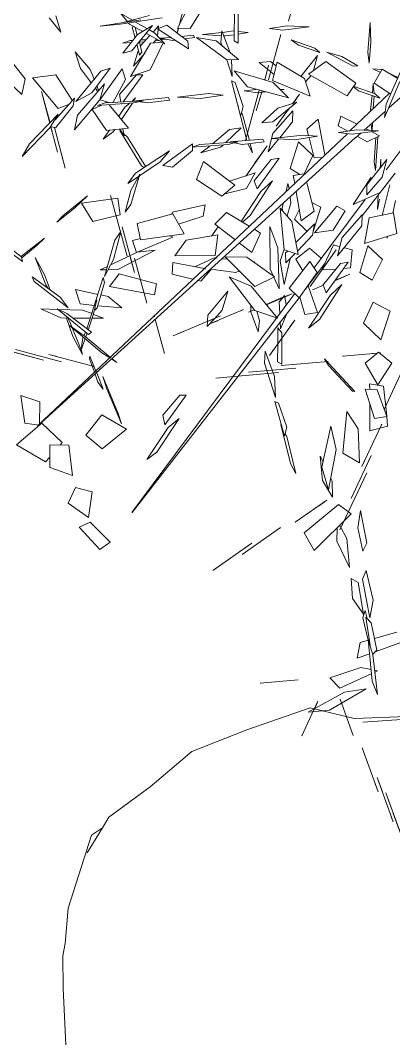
# Model space of a CAD drawing. Header units: metres. Extents: x 42 to 199, y -121 to 268.
# Drawn here: x 131.294 to 131.7, y -60.235 to -59.126 of the extents above; entities that cross this region are included whole.
import ezdxf

# ---------------------------------------------------------------- set-up
doc = ezdxf.new("R2010")
doc.units = ezdxf.units.M
doc.header["$LTSCALE"] = 0.3
doc.layers.get('0').update_dxf_attribs({"color": 8})
doc.layers.add('A-ELEVATION 4', color=8, linetype='Continuous')
doc.layers.add('A-LANDSCAPE', color=8, linetype='Continuous', lineweight=5)
doc.layers.add('DA HOUSE ARCH LAYOUT', color=8, linetype='Continuous', lineweight=9)

# ---------------------------------------------------------------- blocks, each defined once
blk = doc.blocks.new('zw$13A4')
at = {"layer": 'A-ELEVATION 4', "lineweight": 0, "transparency": 33554508}
for p, q in [((-6.4242, 5.6811), (-6.4932, 5.6572)), ((-6.3767, 5.6694), (-6.4242, 5.6811)), ((-6.3008, 5.6723), (-6.3767, 5.6694)), ((-6.2532, 5.6733), (-6.367, 5.6655)), ((-6.4932, 5.6572), (-6.5531, 5.6338)), ((-6.5531, 5.6338), (-6.5982, 5.5952)), ((-6.6433, 5.5622), (-6.5982, 5.5952)), ((-6.6503, 5.5506), (-6.6433, 5.5622)), ((-6.6668, 5.5234), (-6.6503, 5.5506)), ((-6.6503, 5.5506), (-6.662, 5.5426)), ((-6.6875, 5.4633), (-6.662, 5.5426)), ((-6.6908, 5.4247), (-6.6875, 5.4633)), ((-6.6933, 5.4114), (-6.6908, 5.4247)), ((-6.6933, 5.4114), (-6.6929, 5.3757)), ((-6.6929, 5.3757), (-6.69, 5.3146))]:
    blk.add_line(p, q, dxfattribs=at)
blk = doc.blocks.new('02PTRX29')
at = {"color": 8, "linetype": 'Continuous', "transparency": 33554572}
for p, q in [((0.14175, -0.04617), (0.13682, -0.02783)), ((0.16851, -0.03934), (0.1687, -0.05592)), ((0.19033, -0.04972), (0.18236, -0.03669)), ((0.19109, -0.03909), (0.19659, -0.04959)), ((0.19318, -0.03808), (0.19583, -0.04833)), ((0.16661, -0.05705), (0.16661, -0.04162)), ((0.22487, -0.04757), (0.20418, -0.0444)), ((0.22278, -0.04655), (0.21044, -0.04327)), ((0.22449, -0.04238), (0.21803, -0.04617)), ((0.22449, -0.04238), (0.22107, -0.04655)), ((0.25656, -0.04352), (0.25409, -0.05161)), ((0.25409, -0.05161), (0.25997, -0.0444)), ((0.10152, -0.04681), (0.10114, -0.05655)), ((0.10266, -0.06136), (0.10152, -0.04681)), ((0.13169, -0.04896), (0.14251, -0.04845)), ((0.1446, -0.0506), (0.13169, -0.04896)), ((0.14175, -0.04605), (0.14175, -0.04617)), ((0.14251, -0.04845), (0.15124, -0.04972)), ((0.15124, -0.04972), (0.1446, -0.0506)), ((0.19659, -0.04959), (0.19033, -0.04972)), ((0.20646, -0.04997), (0.19109, -0.05984)), ((0.19147, -0.05604), (0.2019, -0.04807)), ((0.19678, -0.05199), (0.19602, -0.04972)), ((0.19621, -0.04972), (0.19678, -0.05199)), ((0.20646, -0.04997), (0.2019, -0.04807)), ((0.20855, -0.05149), (0.20589, -0.04845)), ((0.20589, -0.04845), (0.20589, -0.04984)), ((0.20589, -0.04984), (0.20608, -0.05022)), ((0.20608, -0.05022), (0.20646, -0.05339)), ((0.20893, -0.04833), (0.21633, -0.05263)), ((0.21917, -0.06085), (0.20893, -0.04833)), ((0.21728, -0.04655), (0.21139, -0.04984)), ((0.21367, -0.05124), (0.22031, -0.04757)), ((0.21462, -0.04554), (0.23473, -0.04858)), ((0.21746, -0.04921), (0.21652, -0.05301)), ((0.21746, -0.0544), (0.21898, -0.04908)), ((0.21898, -0.04908), (0.21803, -0.04883)), ((0.22031, -0.04757), (0.22069, -0.04706)), ((0.23473, -0.04858), (0.22487, -0.04757)), ((0.12885, -0.05946), (0.14042, -0.05528)), ((0.14042, -0.05528), (0.13682, -0.05794)), ((0.15162, -0.07514), (0.14555, -0.05275)), ((0.14555, -0.05275), (0.14574, -0.05326)), ((0.16168, -0.05174), (0.16661, -0.05124)), ((0.16661, -0.0525), (0.16168, -0.05174)), ((0.16889, -0.05098), (0.16851, -0.05111)), ((0.16851, -0.05288), (0.17287, -0.05339)), ((0.17439, -0.05174), (0.16889, -0.05098)), ((0.17477, -0.05086), (0.17078, -0.06123)), ((0.18729, -0.05414), (0.1723, -0.06515)), ((0.17287, -0.05339), (0.17382, -0.05339)), ((0.17477, -0.05174), (0.17439, -0.05174)), ((0.17515, -0.05667), (0.17477, -0.05086)), ((0.18426, -0.05275), (0.17477, -0.05174)), ((0.17477, -0.05339), (0.18426, -0.05275)), ((0.17743, -0.05579), (0.18729, -0.05414)), ((0.18824, -0.05427), (0.18862, -0.05301)), ((0.18824, -0.05427), (0.19299, -0.0549)), ((0.19469, -0.05364), (0.18862, -0.05301)), ((0.20494, -0.05452), (0.19906, -0.05566)), ((0.20001, -0.05414), (0.20494, -0.05452)), ((0.20456, -0.05541), (0.20266, -0.05503)), ((0.20779, -0.05199), (0.20285, -0.05731)), ((0.20513, -0.0549), (0.20399, -0.05478)), ((0.20418, -0.05655), (0.21196, -0.05225)), ((0.20703, -0.05503), (0.20855, -0.05693)), ((0.21044, -0.05048), (0.20779, -0.05199)), ((0.215, -0.05845), (0.21025, -0.05326)), ((0.21462, -0.05541), (0.21196, -0.05528)), ((0.21633, -0.05263), (0.22354, -0.06199)), ((0.10209, -0.0668), (0.10114, -0.05655)), ((0.13682, -0.05794), (0.12638, -0.06161)), ((0.12638, -0.06161), (0.12885, -0.05946)), ((0.16642, -0.06502), (0.17743, -0.05579)), ((0.1687, -0.05592), (0.16661, -0.05705)), ((0.17458, -0.05819), (0.17515, -0.05667)), ((0.19109, -0.05984), (0.19147, -0.05604)), ((0.19906, -0.05566), (0.19773, -0.05554)), ((0.20285, -0.05731), (0.20361, -0.05693)), ((0.21006, -0.07021), (0.20342, -0.05642)), ((0.20987, -0.05693), (0.20342, -0.05642)), ((0.20589, -0.05566), (0.2057, -0.05566)), ((0.20779, -0.05592), (0.20589, -0.05566)), ((0.21974, -0.0735), (0.20987, -0.05693)), ((0.21538, -0.05642), (0.21291, -0.0563)), ((0.21538, -0.05655), (0.21424, -0.06136)), ((0.21538, -0.06287), (0.21652, -0.05794)), ((0.21993, -0.05566), (0.2186, -0.05566)), ((0.22373, -0.05693), (0.21936, -0.05667)), ((0.21993, -0.05566), (0.22373, -0.05693)), ((0.10209, -0.0668), (0.10266, -0.06136)), ((0.10759, -0.06819), (0.11556, -0.06363)), ((0.12296, -0.06148), (0.10987, -0.06831)), ((0.11556, -0.06363), (0.12296, -0.06148)), ((0.12942, -0.07046), (0.12752, -0.06313)), ((0.12752, -0.06313), (0.13568, -0.0735)), ((0.1723, -0.06515), (0.16642, -0.06502)), ((0.16965, -0.0735), (0.1723, -0.06515)), ((0.17002, -0.06515), (0.16965, -0.0735)), ((0.21822, -0.06831), (0.21253, -0.06174)), ((0.21538, -0.06287), (0.21424, -0.06136)), ((0.21822, -0.06831), (0.21595, -0.06072)), ((0.21917, -0.06085), (0.22354, -0.06199)), ((0.24707, -0.06123), (0.23967, -0.06996)), ((0.24441, -0.06945), (0.24707, -0.06123)), ((0.27174, -0.07464), (0.28047, -0.06351)), ((0.09355, -0.08704), (0.08539, -0.06844)), ((0.08786, -0.07439), (0.09564, -0.06983)), ((0.09564, -0.06983), (0.09962, -0.07666)), ((0.09583, -0.06996), (0.09564, -0.07008)), ((0.10019, -0.06971), (0.09583, -0.06996)), ((0.0964, -0.07148), (0.10019, -0.06971)), ((0.10987, -0.06831), (0.10759, -0.06819)), ((0.10854, -0.07679), (0.12334, -0.06604)), ((0.12334, -0.06604), (0.13188, -0.07224)), ((0.13397, -0.07451), (0.14744, -0.06629)), ((0.14744, -0.06629), (0.14972, -0.0754)), ((0.14782, -0.06819), (0.15067, -0.06604)), ((0.15636, -0.06654), (0.14896, -0.07249)), ((0.15067, -0.06604), (0.15636, -0.06654)), ((0.15352, -0.07527), (0.15162, -0.06793)), ((0.21006, -0.07021), (0.21974, -0.0735)), ((0.22221, -0.07489), (0.22392, -0.06971)), ((0.22392, -0.06971), (0.23473, -0.08476)), ((0.23891, -0.08147), (0.2298, -0.06933)), ((0.2298, -0.06933), (0.23435, -0.07084)), ((0.23967, -0.06996), (0.23758, -0.07502)), ((0.2391, -0.07666), (0.24441, -0.06945)), ((0.2873, -0.06958), (0.27344, -0.08236)), ((0.08767, -0.07401), (0.0926, -0.0716)), ((0.13188, -0.07224), (0.11291, -0.08299)), ((0.13055, -0.07299), (0.1334, -0.07616)), ((0.13112, -0.08311), (0.13397, -0.07451)), ((0.14972, -0.0754), (0.13112, -0.08311)), ((0.14934, -0.07641), (0.1687, -0.07059)), ((0.15352, -0.07477), (0.15352, -0.07514)), ((0.1687, -0.07059), (0.16206, -0.07856)), ((0.22335, -0.08602), (0.21367, -0.07261)), ((0.21367, -0.07261), (0.2169, -0.07261)), ((0.22525, -0.08236), (0.2169, -0.07261)), ((0.22221, -0.07489), (0.22847, -0.0864)), ((0.23435, -0.07084), (0.24669, -0.08577)), ((0.2484, -0.08539), (0.25656, -0.07261)), ((0.26813, -0.07413), (0.25542, -0.08931)), ((0.25656, -0.07261), (0.26813, -0.07413)), ((0.27344, -0.08236), (0.27174, -0.07464)), ((0.08691, -0.0759), (0.0945, -0.09374)), ((0.09962, -0.07666), (0.09127, -0.08223)), ((0.09678, -0.08413), (0.10721, -0.08046)), ((0.10949, -0.07831), (0.09905, -0.08198)), ((0.09962, -0.08185), (0.1, -0.07692)), ((0.1, -0.07692), (0.10038, -0.0816)), ((0.10721, -0.08046), (0.10968, -0.07856)), ((0.11291, -0.08299), (0.10854, -0.07679)), ((0.14175, -0.084), (0.14934, -0.07641)), ((0.16206, -0.07856), (0.14175, -0.084)), ((0.14555, -0.08008), (0.14403, -0.07983)), ((0.14403, -0.07983), (0.14593, -0.07983)), ((0.163, -0.10513), (0.15636, -0.08021)), ((0.16376, -0.08058), (0.15769, -0.07983)), ((0.16243, -0.10513), (0.17002, -0.07552)), ((0.16414, -0.08818), (0.16813, -0.07641)), ((0.16813, -0.07641), (0.17002, -0.07552)), ((0.24593, -0.09248), (0.23265, -0.07704)), ((0.23265, -0.07704), (0.23492, -0.08489)), ((0.23625, -0.07818), (0.23549, -0.08046)), ((0.23587, -0.08096), (0.23701, -0.07919)), ((0.09241, -0.08906), (0.0852, -0.08261)), ((0.09203, -0.08172), (0.11158, -0.10032)), ((0.09905, -0.08198), (0.09678, -0.08413)), ((0.1, -0.08931), (0.09962, -0.08324)), ((0.10057, -0.08286), (0.10133, -0.08995)), ((0.13644, -0.0821), (0.13985, -0.08691)), ((0.13966, -0.08691), (0.13644, -0.0821)), ((0.1372, -0.08058), (0.13739, -0.08058)), ((0.13739, -0.08058), (0.13739, -0.08058)), ((0.15693, -0.08147), (0.15295, -0.08109)), ((0.15484, -0.08058), (0.15769, -0.09045)), ((0.15693, -0.08147), (0.16376, -0.08058)), ((0.17401, -0.08261), (0.18122, -0.08185)), ((0.18521, -0.08425), (0.17401, -0.08261)), ((0.19659, -0.08362), (0.18122, -0.08185)), ((0.18521, -0.08425), (0.19659, -0.08362)), ((0.20096, -0.08387), (0.20058, -0.08514)), ((0.21139, -0.08653), (0.20058, -0.08514)), ((0.20096, -0.08387), (0.21728, -0.08539)), ((0.21822, -0.08653), (0.21329, -0.08539)), ((0.21329, -0.08539), (0.23227, -0.08653)), ((0.21728, -0.08539), (0.21633, -0.08565)), ((0.21822, -0.08577), (0.21728, -0.084)), ((0.21728, -0.084), (0.21917, -0.08577)), ((0.22449, -0.08615), (0.22525, -0.08236)), ((0.22999, -0.0864), (0.23473, -0.08489)), ((0.23473, -0.08489), (0.23492, -0.08489)), ((0.23492, -0.08489), (0.24745, -0.09981)), ((0.24669, -0.08577), (0.23891, -0.08147)), ((0.24745, -0.08413), (0.25694, -0.09488)), ((0.24802, -0.08792), (0.24745, -0.08413)), ((0.2594, -0.0964), (0.26377, -0.08084)), ((0.26377, -0.08084), (0.25959, -0.09652)), ((0.0945, -0.09374), (0.09355, -0.08704)), ((0.10456, -0.10007), (0.09393, -0.09058)), ((0.10114, -0.09045), (0.10133, -0.08995)), ((0.13777, -0.08615), (0.14706, -0.08906)), ((0.14953, -0.09589), (0.13777, -0.08615)), ((0.13985, -0.08691), (0.13966, -0.08691)), ((0.13966, -0.09045), (0.14953, -0.10158)), ((0.13985, -0.09577), (0.13966, -0.09045)), ((0.14308, -0.09134), (0.14156, -0.08944)), ((0.14175, -0.08969), (0.14365, -0.09197)), ((0.14706, -0.08906), (0.15503, -0.09627)), ((0.16528, -0.0926), (0.16414, -0.08818)), ((0.16699, -0.08704), (0.16642, -0.08805)), ((0.215, -0.0859), (0.21139, -0.08653)), ((0.21822, -0.08653), (0.23606, -0.0878)), ((0.21879, -0.08666), (0.2243, -0.09475)), ((0.22259, -0.08855), (0.22031, -0.08678)), ((0.23037, -0.08742), (0.22069, -0.09893)), ((0.22562, -0.09311), (0.22259, -0.08855)), ((0.2243, -0.08716), (0.22411, -0.08704)), ((0.2243, -0.08716), (0.2243, -0.08704)), ((0.2243, -0.08704), (0.2243, -0.08716)), ((0.23113, -0.08653), (0.23151, -0.08615)), ((0.23208, -0.08653), (0.23151, -0.08615)), ((0.2317, -0.10007), (0.23872, -0.08982)), ((0.23227, -0.08653), (0.23606, -0.0878)), ((0.23435, -0.0878), (0.23872, -0.08982)), ((0.25656, -0.09868), (0.24802, -0.08792)), ((0.24991, -0.08704), (0.25542, -0.08931)), ((0.10797, -0.09703), (0.11594, -0.09298)), ((0.11594, -0.09298), (0.11727, -0.09779)), ((0.12714, -0.0945), (0.12391, -0.11208)), ((0.12714, -0.0945), (0.13283, -0.09943)), ((0.14308, -0.09134), (0.14782, -0.09792)), ((0.14782, -0.09792), (0.14365, -0.09197)), ((0.16111, -0.105), (0.16433, -0.09286)), ((0.1649, -0.09146), (0.16433, -0.09286)), ((0.24745, -0.09981), (0.24593, -0.09248)), ((0.25959, -0.0988), (0.25542, -0.0921)), ((0.25542, -0.0921), (0.26965, -0.10677)), ((0.07818, -0.0988), (0.09355, -0.11955)), ((0.09735, -0.10032), (0.10816, -0.09981)), ((0.11044, -0.10196), (0.09735, -0.10032)), ((0.10038, -0.0964), (0.10057, -0.10019)), ((0.10057, -0.10019), (0.10076, -0.10019)), ((0.10076, -0.10019), (0.10095, -0.09678)), ((0.1019, -0.10019), (0.10361, -0.09931)), ((0.10816, -0.09981), (0.11708, -0.10108)), ((0.11727, -0.09779), (0.11253, -0.10045)), ((0.13188, -0.1026), (0.13283, -0.09943)), ((0.14612, -0.10374), (0.13985, -0.09577)), ((0.15503, -0.09627), (0.14953, -0.09589)), ((0.17097, -0.09956), (0.16509, -0.0988)), ((0.16509, -0.0988), (0.17287, -0.10627)), ((0.17932, -0.10665), (0.17097, -0.09956)), ((0.21443, -0.11752), (0.22506, -0.10019)), ((0.22069, -0.09893), (0.2317, -0.10007)), ((0.22297, -0.10272), (0.22354, -0.09931)), ((0.22506, -0.09943), (0.22297, -0.10272)), ((0.22506, -0.10019), (0.22411, -0.10108)), ((0.22828, -0.1007), (0.22752, -0.09969)), ((0.23322, -0.10437), (0.23018, -0.09994)), ((0.25731, -0.09855), (0.252, -0.11879)), ((0.2558, -0.11082), (0.25902, -0.09842)), ((0.25656, -0.09868), (0.25921, -0.0983)), ((0.25731, -0.09868), (0.25731, -0.09893)), ((0.25845, -0.10045), (0.25902, -0.09842)), ((0.27325, -0.11297), (0.25959, -0.0988)), ((0.09697, -0.10272), (0.10076, -0.10083)), ((0.10304, -0.10576), (0.09697, -0.10272)), ((0.09773, -0.10323), (0.09886, -0.11993)), ((0.09962, -0.11563), (0.09868, -0.10361)), ((0.10778, -0.1031), (0.10304, -0.10576)), ((0.10608, -0.10146), (0.10873, -0.10374)), ((0.26547, -0.24593), (0.10873, -0.10361)), ((0.11708, -0.10108), (0.11044, -0.10196)), ((0.11272, -0.10171), (0.26547, -0.2458)), ((0.12752, -0.10298), (0.13454, -0.10234)), ((0.13871, -0.10475), (0.12752, -0.10298)), ((0.12923, -0.1136), (0.13169, -0.10374)), ((0.1298, -0.11246), (0.13682, -0.10563)), ((0.13454, -0.10234), (0.1501, -0.10411)), ((0.13682, -0.10563), (0.14099, -0.11892)), ((0.13871, -0.10475), (0.1501, -0.10411)), ((0.15181, -0.11069), (0.14668, -0.10437)), ((0.14953, -0.10158), (0.15181, -0.11069)), ((0.15446, -0.10437), (0.1539, -0.10563)), ((0.1539, -0.10563), (0.16471, -0.10702)), ((0.17078, -0.10576), (0.15446, -0.10437)), ((0.22126, -0.10336), (0.21215, -0.11803)), ((0.22297, -0.10184), (0.22126, -0.10336)), ((0.22828, -0.1007), (0.23322, -0.10437)), ((0.15845, -0.11601), (0.15238, -0.10766)), ((0.16281, -0.12258), (0.15238, -0.10766)), ((0.15959, -0.1112), (0.16073, -0.10665)), ((0.15959, -0.1112), (0.16187, -0.10677)), ((0.16471, -0.10702), (0.16851, -0.10627)), ((0.1668, -0.10576), (0.17154, -0.10702)), ((0.18559, -0.10702), (0.1668, -0.10576)), ((0.17078, -0.10576), (0.16965, -0.10601)), ((0.17154, -0.10702), (0.18938, -0.10829)), ((0.17401, -0.10728), (0.17534, -0.10842)), ((0.17534, -0.10842), (0.18502, -0.1112)), ((0.18502, -0.1112), (0.18065, -0.10778)), ((0.18938, -0.10829), (0.18559, -0.10702)), ((0.18919, -0.10993), (0.18919, -0.10665)), ((0.2038, -0.1174), (0.18919, -0.10665)), ((0.18919, -0.10993), (0.19906, -0.11828)), ((0.20513, -0.1155), (0.20058, -0.11019)), ((0.21728, -0.12119), (0.20058, -0.11019)), ((0.26965, -0.10677), (0.27325, -0.11297)), ((0.09564, -0.12322), (0.09336, -0.11449)), ((0.10323, -0.12701), (0.09336, -0.11449)), ((0.09621, -0.11424), (0.09621, -0.11841)), ((0.09659, -0.11892), (0.09621, -0.11424)), ((0.09886, -0.11993), (0.09962, -0.11563)), ((0.12923, -0.1136), (0.12543, -0.11348)), ((0.13416, -0.12157), (0.1298, -0.11246)), ((0.15731, -0.12891), (0.14649, -0.11373)), ((0.14649, -0.11373), (0.15029, -0.11449)), ((0.15029, -0.11449), (0.15883, -0.12499)), ((0.16832, -0.12714), (0.18369, -0.11537)), ((0.18369, -0.11537), (0.18729, -0.12436)), ((0.21538, -0.12246), (0.20513, -0.1155)), ((0.252, -0.11879), (0.2539, -0.11196)), ((0.13625, -0.12183), (0.14099, -0.11892)), ((0.2038, -0.1174), (0.19906, -0.11828)), ((0.2112, -0.11968), (0.2112, -0.11968)), ((0.21291, -0.11854), (0.21443, -0.11752)), ((0.10551, -0.14232), (0.08919, -0.12119)), ((0.09564, -0.12322), (0.10323, -0.13195)), ((0.10987, -0.13663), (0.10095, -0.12309)), ((0.13397, -0.1217), (0.13416, -0.12145)), ((0.13947, -0.12233), (0.13416, -0.12145)), ((0.13871, -0.12613), (0.13947, -0.12233)), ((0.14972, -0.12499), (0.16073, -0.14207)), ((0.15541, -0.13018), (0.14972, -0.12499)), ((0.15883, -0.12499), (0.15731, -0.12891)), ((0.17097, -0.12512), (0.15826, -0.12107)), ((0.15826, -0.12107), (0.16262, -0.12878)), ((0.18729, -0.12436), (0.17477, -0.13258)), ((0.21519, -0.1217), (0.21955, -0.13663)), ((0.21955, -0.12967), (0.21519, -0.1217)), ((0.21557, -0.12271), (0.22107, -0.12625)), ((0.21728, -0.12119), (0.22107, -0.12625)), ((0.09184, -0.12701), (0.09564, -0.14207)), ((0.10323, -0.12701), (0.10323, -0.13195)), ((0.12923, -0.13992), (0.13283, -0.12587)), ((0.13549, -0.14472), (0.13796, -0.13043)), ((0.14213, -0.12625), (0.14156, -0.12878)), ((0.14213, -0.12625), (0.14289, -0.13005)), ((0.16509, -0.14498), (0.15541, -0.13018)), ((0.16262, -0.12878), (0.17325, -0.13144)), ((0.16832, -0.12714), (0.17477, -0.13258)), ((0.2224, -0.14042), (0.21955, -0.12967)), ((0.09033, -0.14093), (0.089, -0.13473)), ((0.09697, -0.13093), (0.10987, -0.13663)), ((0.09697, -0.13397), (0.09792, -0.13916)), ((0.09754, -0.13207), (0.09792, -0.13916)), ((0.10399, -0.1341), (0.12923, -0.168)), ((0.12581, -0.13789), (0.13037, -0.13562)), ((0.14099, -0.13309), (0.14061, -0.13599)), ((0.22145, -0.16218), (0.22961, -0.1322)), ((0.226, -0.13346), (0.22487, -0.14181)), ((0.226, -0.13346), (0.24403, -0.13599)), ((0.241, -0.13233), (0.24745, -0.1384)), ((0.25314, -0.14219), (0.241, -0.13233)), ((0.08995, -0.1408), (0.08843, -0.15092)), ((0.10209, -0.14321), (0.08995, -0.1408)), ((0.11803, -0.13751), (0.11386, -0.13979)), ((0.11386, -0.13979), (0.11974, -0.1494)), ((0.12904, -0.15067), (0.11803, -0.13751)), ((0.12581, -0.13789), (0.12961, -0.14991)), ((0.13549, -0.14472), (0.12923, -0.13992)), ((0.1389, -0.14384), (0.13644, -0.1389)), ((0.14593, -0.13852), (0.14023, -0.1451)), ((0.14061, -0.13599), (0.14251, -0.14232)), ((0.14403, -0.15902), (0.14593, -0.13852)), ((0.14441, -0.13612), (0.14498, -0.13852)), ((0.1446, -0.14017), (0.14498, -0.13852)), ((0.17249, -0.14055), (0.1613, -0.14738)), ((0.17818, -0.14637), (0.17249, -0.14055)), ((0.18388, -0.14245), (0.18293, -0.13675)), ((0.18293, -0.13675), (0.19906, -0.14042)), ((0.19906, -0.14042), (0.19963, -0.14156)), ((0.2224, -0.14042), (0.21955, -0.13663)), ((0.23834, -0.14498), (0.24403, -0.13599)), ((0.24745, -0.1384), (0.25618, -0.14536)), ((0.10437, -0.15598), (0.10209, -0.14321)), ((0.10551, -0.14181), (0.11537, -0.15295)), ((0.10551, -0.14181), (0.1057, -0.14713)), ((0.13264, -0.14991), (0.1389, -0.14384)), ((0.14023, -0.1451), (0.13701, -0.1613)), ((0.16073, -0.14207), (0.16452, -0.14536)), ((0.19602, -0.14637), (0.18388, -0.14245)), ((0.19887, -0.14131), (0.19337, -0.15118)), ((0.19887, -0.14131), (0.21652, -0.14599)), ((0.22487, -0.14181), (0.23834, -0.14498)), ((0.25618, -0.14536), (0.25314, -0.14219)), ((0.08843, -0.15092), (0.10437, -0.15598)), ((0.11765, -0.16206), (0.1057, -0.14713)), ((0.11974, -0.1494), (0.12904, -0.15067)), ((0.12999, -0.15181), (0.12904, -0.14624)), ((0.12904, -0.14624), (0.13815, -0.15548)), ((0.14706, -0.15801), (0.15105, -0.14751)), ((0.15105, -0.14751), (0.15086, -0.16851)), ((0.1556, -0.1508), (0.15845, -0.14902)), ((0.1556, -0.1508), (0.15997, -0.16041)), ((0.16073, -0.14776), (0.16073, -0.14776)), ((0.16832, -0.15396), (0.17818, -0.14637)), ((0.17648, -0.14763), (0.17989, -0.15231)), ((0.21652, -0.14599), (0.21481, -0.15409)), ((0.22392, -0.14763), (0.21784, -0.17015)), ((0.22449, -0.15004), (0.22752, -0.15434)), ((0.22449, -0.15004), (0.22809, -0.16383)), ((0.09298, -0.15244), (0.09317, -0.1532)), ((0.09317, -0.1532), (0.09336, -0.15257)), ((0.11537, -0.15295), (0.11765, -0.16206)), ((0.1372, -0.15952), (0.12999, -0.15181)), ((0.15997, -0.16041), (0.16604, -0.15573)), ((0.16775, -0.15434), (0.16775, -0.15434)), ((0.17799, -0.1618), (0.17667, -0.15168)), ((0.17667, -0.15168), (0.19223, -0.15434)), ((0.19223, -0.15434), (0.19792, -0.16193)), ((0.19337, -0.15118), (0.21481, -0.15409)), ((0.19887, -0.15282), (0.20039, -0.15219)), ((0.2169, -0.16028), (0.19887, -0.15282)), ((0.21481, -0.15345), (0.21879, -0.15446)), ((0.2169, -0.16028), (0.21879, -0.15446)), ((0.23265, -0.17218), (0.22752, -0.15434)), ((0.26225, -0.1532), (0.26585, -0.15674)), ((0.27363, -0.16218), (0.26225, -0.1532)), ((0.27363, -0.16256), (0.28787, -0.15168)), ((0.10266, -0.15699), (0.09545, -0.16383)), ((0.10665, -0.17015), (0.10266, -0.15699)), ((0.11424, -0.15801), (0.11044, -0.15902)), ((0.1112, -0.168), (0.11044, -0.15902)), ((0.11955, -0.15662), (0.11632, -0.1575)), ((0.11822, -0.15902), (0.13112, -0.17711)), ((0.12543, -0.16889), (0.11955, -0.15662)), ((0.12562, -0.16307), (0.1315, -0.15826)), ((0.1315, -0.15826), (0.13815, -0.16357)), ((0.13701, -0.1613), (0.14403, -0.15902)), ((0.13852, -0.16079), (0.14308, -0.16547)), ((0.14327, -0.16054), (0.14213, -0.15965)), ((0.14308, -0.16547), (0.14327, -0.16054)), ((0.14403, -0.15877), (0.14593, -0.16459)), ((0.14649, -0.17825), (0.14706, -0.15801)), ((0.226, -0.16876), (0.2076, -0.15927)), ((0.2076, -0.15927), (0.21652, -0.16016)), ((0.21652, -0.16016), (0.2169, -0.16028)), ((0.2169, -0.16028), (0.22942, -0.16636)), ((0.26585, -0.15674), (0.27344, -0.16294)), ((0.28388, -0.15674), (0.27306, -0.16471)), ((0.10057, -0.17395), (0.09545, -0.16383)), ((0.12315, -0.18027), (0.11234, -0.16509)), ((0.11613, -0.16585), (0.11234, -0.16509)), ((0.11613, -0.16585), (0.12467, -0.17635)), ((0.12353, -0.16534), (0.1334, -0.1785)), ((0.12505, -0.16357), (0.12505, -0.16357)), ((0.12771, -0.17015), (0.13131, -0.16484)), ((0.13131, -0.16484), (0.14156, -0.17799)), ((0.13473, -0.16939), (0.13815, -0.16357)), ((0.14403, -0.17622), (0.14099, -0.16345)), ((0.14593, -0.16459), (0.14403, -0.17622)), ((0.14877, -0.17243), (0.16243, -0.16269)), ((0.17306, -0.16256), (0.15845, -0.17711)), ((0.15864, -0.16496), (0.15921, -0.16496)), ((0.15921, -0.16496), (0.15864, -0.16496)), ((0.15864, -0.16496), (0.15883, -0.16522)), ((0.16243, -0.16269), (0.17306, -0.16256)), ((0.17439, -0.16345), (0.17192, -0.1637)), ((0.17724, -0.16319), (0.17705, -0.16319)), ((0.17781, -0.16307), (0.17856, -0.16294)), ((0.17799, -0.1618), (0.19792, -0.16193)), ((0.17856, -0.16294), (0.18805, -0.16737)), ((0.19887, -0.16534), (0.18331, -0.16825)), ((0.19925, -0.17104), (0.19887, -0.16534)), ((0.21177, -0.18533), (0.21784, -0.16307)), ((0.21974, -0.16332), (0.21784, -0.17015)), ((0.22809, -0.16383), (0.23265, -0.17218)), ((0.2668, -0.16281), (0.26149, -0.17635)), ((0.26225, -0.17142), (0.2668, -0.16281)), ((0.27306, -0.16471), (0.27363, -0.16256)), ((0.27363, -0.16218), (0.27382, -0.16243)), ((0.10057, -0.17395), (0.10665, -0.17015)), ((0.1112, -0.168), (0.11443, -0.16825)), ((0.11158, -0.17104), (0.1186, -0.17395)), ((0.1186, -0.1742), (0.11158, -0.17104)), ((0.11822, -0.16851), (0.12505, -0.16889)), ((0.12505, -0.16889), (0.12524, -0.16889)), ((0.12524, -0.16889), (0.12543, -0.16889)), ((0.13663, -0.1828), (0.12771, -0.17015)), ((0.15086, -0.16851), (0.14649, -0.17825)), ((0.16775, -0.17028), (0.16604, -0.16939)), ((0.16775, -0.17028), (0.18008, -0.16863)), ((0.18008, -0.16889), (0.18502, -0.17445)), ((0.18046, -0.16889), (0.18008, -0.16889)), ((0.18255, -0.16838), (0.18274, -0.16838)), ((0.18274, -0.16838), (0.18274, -0.16838)), ((0.18331, -0.16825), (0.18502, -0.168)), ((0.189, -0.17357), (0.19925, -0.17104)), ((0.22543, -0.17091), (0.20703, -0.17584)), ((0.23018, -0.17711), (0.22543, -0.17091)), ((0.226, -0.16876), (0.23075, -0.16889)), ((0.23113, -0.16724), (0.23473, -0.16889)), ((0.23151, -0.16889), (0.23473, -0.16889)), ((0.15845, -0.17711), (0.14877, -0.17243)), ((0.17116, -0.1723), (0.15845, -0.189)), ((0.16016, -0.17698), (0.17116, -0.1723)), ((0.18502, -0.17445), (0.18615, -0.1742)), ((0.18843, -0.17369), (0.18843, -0.17369)), ((0.20798, -0.18128), (0.20703, -0.17584)), ((0.23265, -0.17509), (0.23322, -0.17268)), ((0.23265, -0.17509), (0.23625, -0.18774)), ((0.24137, -0.19798), (0.23322, -0.17268)), ((0.26737, -0.17471), (0.25048, -0.18774)), ((0.25447, -0.18242), (0.26832, -0.1723)), ((0.2594, -0.17875), (0.26225, -0.17142)), ((0.26832, -0.1723), (0.26737, -0.17471)), ((0.12126, -0.18154), (0.11556, -0.17622)), ((0.11556, -0.17622), (0.12657, -0.19343)), ((0.12315, -0.18027), (0.12467, -0.17635)), ((0.12448, -0.17648), (0.12999, -0.17875)), ((0.12448, -0.1766), (0.12524, -0.17686)), ((0.13207, -0.17686), (0.12752, -0.18989)), ((0.14156, -0.17799), (0.13663, -0.1828)), ((0.21917, -0.28869), (0.13871, -0.18065)), ((0.14004, -0.18078), (0.14536, -0.1828)), ((0.14004, -0.18078), (0.15238, -0.18596)), ((0.14725, -0.1928), (0.16016, -0.17698)), ((0.17173, -0.17951), (0.1816, -0.19128)), ((0.17458, -0.18875), (0.17173, -0.17951)), ((0.20798, -0.18128), (0.23018, -0.17711)), ((0.24688, -0.17863), (0.23587, -0.18103)), ((0.2446, -0.18571), (0.24688, -0.17863)), ((0.26149, -0.17635), (0.26035, -0.17812)), ((0.1, -0.18495), (0.09165, -0.18925)), ((0.1, -0.18495), (0.10475, -0.1952)), ((0.13188, -0.19773), (0.12126, -0.18154)), ((0.13625, -0.18242), (0.13378, -0.1909)), ((0.21898, -0.28869), (0.13663, -0.18268)), ((0.14289, -0.18609), (0.14365, -0.18242)), ((0.14365, -0.1823), (0.14384, -0.18154)), ((0.14384, -0.18154), (0.1446, -0.18255)), ((0.14479, -0.18293), (0.14649, -0.1847)), ((0.14536, -0.1828), (0.15276, -0.18609)), ((0.14649, -0.1847), (0.14612, -0.19052)), ((0.15238, -0.18596), (0.15257, -0.18622)), ((0.21196, -0.18483), (0.21177, -0.18533)), ((0.23075, -0.18204), (0.22411, -0.18774)), ((0.23075, -0.18204), (0.23435, -0.18128)), ((0.23796, -0.19065), (0.23644, -0.18369)), ((0.23758, -0.18647), (0.2446, -0.18571)), ((0.25048, -0.18774), (0.25447, -0.18242)), ((0.09621, -0.20342), (0.09165, -0.18925)), ((0.13378, -0.1909), (0.12752, -0.18989)), ((0.14574, -0.19811), (0.14251, -0.19014)), ((0.15845, -0.189), (0.14725, -0.1928)), ((0.1575, -0.18938), (0.15617, -0.19393)), ((0.16035, -0.18963), (0.15674, -0.1995)), ((0.15864, -0.18862), (0.16149, -0.18976)), ((0.16035, -0.18634), (0.16035, -0.18963)), ((0.16395, -0.18849), (0.16528, -0.18913)), ((0.16395, -0.18849), (0.18027, -0.19545)), ((0.17837, -0.19305), (0.17458, -0.18875)), ((0.22411, -0.18774), (0.23587, -0.1866)), ((0.23796, -0.1909), (0.23303, -0.1928)), ((0.23625, -0.18774), (0.23739, -0.18887)), ((0.23796, -0.19065), (0.24062, -0.19862)), ((0.23853, -0.18989), (0.23891, -0.19001)), ((0.24346, -0.18875), (0.23872, -0.19052)), ((0.25124, -0.19052), (0.2391, -0.19975)), ((0.24043, -0.20077), (0.25599, -0.18812)), ((0.25542, -0.18849), (0.24346, -0.18875)), ((0.25599, -0.18812), (0.25124, -0.19052)), ((0.25409, -0.19267), (0.26396, -0.18812)), ((0.25561, -0.18849), (0.26396, -0.18812)), ((0.09621, -0.20342), (0.10475, -0.1952)), ((0.12657, -0.19343), (0.13188, -0.19773)), ((0.13871, -0.19368), (0.15124, -0.21114)), ((0.13871, -0.19368), (0.14118, -0.1971)), ((0.14593, -0.19444), (0.14574, -0.19811)), ((0.15617, -0.19393), (0.15674, -0.1995)), ((0.17534, -0.19166), (0.19868, -0.20153)), ((0.18122, -0.19419), (0.17534, -0.19166)), ((0.17667, -0.19406), (0.18027, -0.19545)), ((0.18198, -0.19684), (0.17837, -0.19305)), ((0.1816, -0.19128), (0.18198, -0.19684)), ((0.20304, -0.21025), (0.2076, -0.19343)), ((0.20779, -0.19204), (0.20798, -0.19191)), ((0.20798, -0.19191), (0.20798, -0.19204)), ((0.23303, -0.1928), (0.23853, -0.1928)), ((0.23967, -0.1928), (0.24821, -0.1928)), ((0.24972, -0.19457), (0.24403, -0.20886)), ((0.24821, -0.20178), (0.25143, -0.1928)), ((0.25067, -0.1928), (0.24972, -0.19457)), ((0.25029, -0.1928), (0.25409, -0.19267)), ((0.14517, -0.20001), (0.14706, -0.1976)), ((0.14517, -0.21544), (0.14517, -0.20001)), ((0.14706, -0.1976), (0.14706, -0.20545)), ((0.19374, -0.19937), (0.19868, -0.20153)), ((0.23397, -0.20987), (0.24991, -0.19634)), ((0.2391, -0.19975), (0.24043, -0.20077)), ((0.24118, -0.20013), (0.24175, -0.20203)), ((0.24194, -0.1995), (0.2427, -0.2014)), ((0.24991, -0.19634), (0.24213, -0.20178)), ((0.14706, -0.20545), (0.14706, -0.20557)), ((0.14706, -0.20557), (0.14725, -0.2143)), ((0.24213, -0.20178), (0.22961, -0.21215)), ((0.24213, -0.20292), (0.24422, -0.20886)), ((0.24308, -0.20216), (0.24327, -0.20266)), ((0.24327, -0.20266), (0.24422, -0.20886)), ((0.24346, -0.21076), (0.24821, -0.20178)), ((0.29261, -0.20545), (0.26263, -0.21354)), ((0.09735, -0.2095), (0.0909, -0.21493)), ((0.09678, -0.21), (0.09621, -0.20987)), ((0.10399, -0.21493), (0.09735, -0.2095)), ((0.11499, -0.21152), (0.09792, -0.21013)), ((0.09792, -0.21013), (0.10057, -0.21025)), ((0.15333, -0.20912), (0.14877, -0.22164)), ((0.15124, -0.21114), (0.14934, -0.20861)), ((0.15333, -0.20912), (0.15371, -0.21506)), ((0.22999, -0.2124), (0.23397, -0.20987)), ((0.26016, -0.21076), (0.23777, -0.21671)), ((0.24346, -0.21076), (0.24403, -0.20886)), ((0.27648, -0.20823), (0.2539, -0.2143)), ((0.25599, -0.21177), (0.26016, -0.21076)), ((0.26263, -0.21354), (0.28293, -0.2081)), ((0.09773, -0.22569), (0.0909, -0.21493)), ((0.09773, -0.22569), (0.10399, -0.21493)), ((0.1241, -0.21278), (0.10911, -0.22898)), ((0.11025, -0.22885), (0.12202, -0.21607)), ((0.11499, -0.21165), (0.11499, -0.21139)), ((0.11499, -0.21139), (0.11499, -0.21152)), ((0.12202, -0.21607), (0.1241, -0.21278)), ((0.12221, -0.21418), (0.14536, -0.21607)), ((0.12277, -0.21418), (0.12221, -0.21418)), ((0.14517, -0.21544), (0.14725, -0.2143)), ((0.1482, -0.23189), (0.15371, -0.21506)), ((0.22885, -0.21278), (0.22657, -0.21468)), ((0.22657, -0.21468), (0.22904, -0.21304)), ((0.22961, -0.21215), (0.22942, -0.21228)), ((0.22942, -0.21228), (0.22942, -0.21228)), ((0.2298, -0.21253), (0.22999, -0.2124)), ((0.2298, -0.21253), (0.2298, -0.21253)), ((0.23682, -0.21886), (0.23986, -0.21152)), ((0.24005, -0.21291), (0.23758, -0.21949)), ((0.23986, -0.21152), (0.24005, -0.21291)), ((0.08653, -0.2205), (0.0945, -0.23758)), ((0.16149, -0.21949), (0.13815, -0.21746)), ((0.14668, -0.21962), (0.17762, -0.2224)), ((0.23322, -0.22784), (0.23644, -0.21974)), ((0.2372, -0.2205), (0.23587, -0.2243)), ((0.23663, -0.21911), (0.23682, -0.21898)), ((0.23682, -0.21898), (0.23682, -0.21886)), ((0.23758, -0.21949), (0.23739, -0.21974)), ((0.23739, -0.21974), (0.23739, -0.21974)), ((0.23777, -0.21671), (0.23834, -0.21658)), ((0.09488, -0.22632), (0.09336, -0.241)), ((0.1019, -0.22518), (0.09488, -0.22632)), ((0.10171, -0.22797), (0.1019, -0.22518)), ((0.14877, -0.22164), (0.1482, -0.23189)), ((0.2334, -0.22164), (0.22581, -0.23986)), ((0.23151, -0.22759), (0.2334, -0.22164)), ((0.23587, -0.2243), (0.23322, -0.22784)), ((0.09811, -0.22809), (0.09336, -0.24125)), ((0.10399, -0.22784), (0.09811, -0.22809)), ((0.10399, -0.22784), (0.09943, -0.24226)), ((0.10911, -0.22898), (0.11025, -0.22885)), ((0.20285, -0.24542), (0.19223, -0.23087)), ((0.19223, -0.23087), (0.19545, -0.23087)), ((0.19545, -0.23087), (0.2038, -0.24062)), ((0.2243, -0.24492), (0.23151, -0.22759)), ((0.27382, -0.231), (0.26453, -0.23416)), ((0.27193, -0.24466), (0.27382, -0.231)), ((0.10171, -0.24833), (0.10171, -0.2348)), ((0.1427, -0.24656), (0.14668, -0.2348)), ((0.14858, -0.23391), (0.14384, -0.25099)), ((0.14858, -0.23391), (0.14668, -0.2348)), ((0.26453, -0.23416), (0.26472, -0.2453)), ((0.09336, -0.24137), (0.09298, -0.24606)), ((0.09336, -0.24125), (0.09943, -0.24226)), ((0.0945, -0.23758), (0.0945, -0.23745)), ((0.1074, -0.24745), (0.1131, -0.23884)), ((0.1131, -0.23884), (0.11499, -0.25947)), ((0.2038, -0.24062), (0.20285, -0.24542)), ((0.22183, -0.24757), (0.23397, -0.24049)), ((0.22581, -0.23986), (0.2243, -0.24492)), ((0.23397, -0.24049), (0.24175, -0.25061)), ((0.10171, -0.24833), (0.09298, -0.24606)), ((0.09602, -0.24568), (0.09583, -0.24517)), ((0.09583, -0.24517), (0.1057, -0.26604)), ((0.11822, -0.25757), (0.12088, -0.24606)), ((0.12088, -0.24606), (0.12543, -0.2663)), ((0.14555, -0.2453), (0.1408, -0.26453)), ((0.14384, -0.25099), (0.1427, -0.24656)), ((0.14555, -0.2453), (0.14517, -0.24593)), ((0.19583, -0.24226), (0.20115, -0.24681)), ((0.20684, -0.25896), (0.19583, -0.24226)), ((0.25352, -0.25415), (0.26358, -0.24454)), ((0.26358, -0.24454), (0.2761, -0.25529)), ((0.26472, -0.2453), (0.26472, -0.24542)), ((0.26472, -0.24542), (0.2649, -0.24555)), ((0.2649, -0.24555), (0.26509, -0.24555)), ((0.26509, -0.24555), (0.2649, -0.24555)), ((0.2649, -0.24555), (0.2649, -0.24555)), ((0.27193, -0.24466), (0.26509, -0.24555)), ((0.26547, -0.24593), (0.26547, -0.2458)), ((0.10683, -0.26427), (0.1074, -0.24745)), ((0.13815, -0.26946), (0.1427, -0.25124)), ((0.1427, -0.25124), (0.14346, -0.24972)), ((0.20115, -0.24681), (0.21177, -0.26263)), ((0.23378, -0.25731), (0.22183, -0.24757)), ((0.24175, -0.25061), (0.23378, -0.25731)), ((0.25029, -0.25554), (0.2484, -0.27047)), ((0.25959, -0.25529), (0.25029, -0.25554)), ((0.25352, -0.25415), (0.25447, -0.25554)), ((0.25959, -0.25529), (0.25959, -0.26655)), ((0.2761, -0.25529), (0.26168, -0.26377)), ((0.10095, -0.2606), (0.10399, -0.26706)), ((0.11082, -0.28186), (0.10095, -0.2606)), ((0.10683, -0.26427), (0.11499, -0.25947)), ((0.11822, -0.25757), (0.12202, -0.27756)), ((0.12619, -0.26098), (0.12467, -0.26377)), ((0.12619, -0.26098), (0.12505, -0.273)), ((0.21177, -0.26263), (0.20684, -0.25896)), ((0.26168, -0.26377), (0.25959, -0.26136)), ((0.1057, -0.26604), (0.1038, -0.26212)), ((0.12543, -0.2663), (0.12202, -0.27756)), ((0.1408, -0.26453), (0.13815, -0.26946)), ((0.25959, -0.26655), (0.2484, -0.27047)), ((0.10323, -0.26908), (0.11651, -0.29729)), ((0.12012, -0.28122), (0.12505, -0.273)), ((0.12031, -0.27325), (0.12012, -0.28122)), ((0.12088, -0.27199), (0.12031, -0.27325)), ((0.23872, -0.27844), (0.24688, -0.27642)), ((0.24688, -0.27642), (0.25048, -0.28413)), ((0.10968, -0.27933), (0.11082, -0.28186)), ((0.23872, -0.27844), (0.24043, -0.29122)), ((0.11708, -0.28477), (0.11082, -0.28945)), ((0.11708, -0.28477), (0.13416, -0.29868)), ((0.13852, -0.2935), (0.12296, -0.28262)), ((0.12296, -0.28262), (0.12657, -0.28527)), ((0.25048, -0.28413), (0.24043, -0.29122)), ((0.10627, -0.2878), (0.10323, -0.30387)), ((0.10759, -0.29628), (0.10627, -0.2878)), ((0.11082, -0.28945), (0.12923, -0.30754)), ((0.10759, -0.29628), (0.10513, -0.30779)), ((0.11651, -0.29527), (0.1131, -0.30159)), ((0.11784, -0.29653), (0.11803, -0.30286)), ((0.13834, -0.2935), (0.13852, -0.2935)), ((0.16471, -0.30944), (0.14574, -0.29615)), ((0.14574, -0.29615), (0.14612, -0.29641)), ((0.2298, -0.30336), (0.23967, -0.2935)), ((0.24517, -0.2959), (0.23492, -0.30703)), ((0.23967, -0.2935), (0.24517, -0.2959)), ((0.11177, -0.31589), (0.1131, -0.30159)), ((0.12923, -0.30754), (0.13416, -0.29868)), ((0.10323, -0.30387), (0.10513, -0.30779)), ((0.11803, -0.30286), (0.11177, -0.31589)), ((0.15997, -0.30387), (0.16585, -0.30792)), ((0.15997, -0.30387), (0.17913, -0.31728)), ((0.23492, -0.30703), (0.2298, -0.30336)), ((0.17913, -0.31728), (0.17686, -0.31576)), ((0.1, -0.33208), (0.10342, -0.31728)), ((0.10532, -0.32171), (0.10171, -0.34081)), ((0.10342, -0.31728), (0.10532, -0.32171)), ((0.11082, -0.32133), (0.1074, -0.32335)), ((0.11082, -0.32133), (0.11025, -0.33119)), ((0.1074, -0.32335), (0.10475, -0.33891)), ((0.1, -0.33208), (0.10171, -0.34081)), ((0.11025, -0.33119), (0.10475, -0.33891)), ((0.10399, -0.33714), (0.10304, -0.34106)), ((0.10513, -0.34081), (0.10399, -0.33714)), ((0.10361, -0.34043), (0.10095, -0.34321)), ((0.10361, -0.34043), (0.10152, -0.35422)), ((0.10513, -0.34081), (0.10247, -0.35182)), ((0.0983, -0.35675), (0.10095, -0.34321)), ((0.09943, -0.35093), (0.08843, -0.34777)), ((0.10247, -0.35144), (0.10019, -0.35903)), ((0.10057, -0.37193), (0.10247, -0.35144)), ((0.1019, -0.35169), (0.10228, -0.35169)), ((0.10228, -0.35169), (0.10228, -0.35182)), ((0.10228, -0.35182), (0.10646, -0.35283)), ((0.09905, -0.35751), (0.08691, -0.35308)), ((0.0983, -0.35675), (0.10019, -0.35865)), ((0.10797, -0.36067), (0.10646, -0.35283)), ((0.10019, -0.35903), (0.09792, -0.37851)), ((0.10797, -0.36067), (0.10171, -0.35852)), ((0.09792, -0.36687), (0.09924, -0.36662)), ((0.09792, -0.36687), (0.09905, -0.3675)), ((0.10095, -0.36624), (0.10608, -0.36522)), ((0.10608, -0.36522), (0.12145, -0.37041)), ((0.09792, -0.37851), (0.10057, -0.37193)), ((0.10076, -0.36826), (0.11651, -0.37547)), ((0.11651, -0.37547), (0.12145, -0.37041)), ((0.13701, -0.3713), (0.15579, -0.37294)), ((0.11424, -0.3775), (0.10342, -0.37585)), ((0.12164, -0.38635), (0.10342, -0.37585)), ((0.15579, -0.37294), (0.1556, -0.37294)), ((0.11632, -0.38091), (0.10987, -0.39875)), ((0.11424, -0.3775), (0.13207, -0.38736)), ((0.12733, -0.38192), (0.1353, -0.399)), ((0.12904, -0.38597), (0.12733, -0.38192)), ((0.13207, -0.38736), (0.12164, -0.38635)), ((0.10987, -0.39875), (0.10987, -0.39862)), ((0.13511, -0.39888), (0.1353, -0.399)), ((0.10551, -0.40495), (0.09754, -0.42671)), ((0.10551, -0.40495), (0.10532, -0.40545)), ((0.09811, -0.4195), (0.09014, -0.44151)), ((0.09811, -0.4195), (0.09564, -0.4262)), ((0.09905, -0.42266), (0.09754, -0.42671)), ((0.09374, -0.42721), (0.08311, -0.45644)), ((0.09014, -0.43733), (0.08311, -0.45644)), ((0.09014, -0.44151), (0.09108, -0.43898))]:
    blk.add_line(p, q, dxfattribs=at)
blk = doc.blocks.new('DA HOUSE ARCH LAYOUT')
at = {"layer": 'A-ELEVATION 4', "color": 8, "lineweight": 0}
blk.add_blockref('zw$13A4', (40.8872, -4.9273), dxfattribs=at)
at = {"layer": 'A-LANDSCAPE', "color": 8, "lineweight": 35, "transparency": 33554457, "xscale": -2.203045860934945, "yscale": 2.203045860934944, "zscale": 2.203045860934944, "rotation": 359.9999999999996}
blk.add_blockref('02PTRX29', (34.7517, 1.6024), dxfattribs=at)

msp = doc.modelspace()

# ---------------------------------------------------------------- block references
at = {"layer": 'DA HOUSE ARCH LAYOUT'}
msp.add_blockref('DA HOUSE ARCH LAYOUT', (97.1462, -60.628), dxfattribs=at)

doc.saveas('drawing.dxf')
